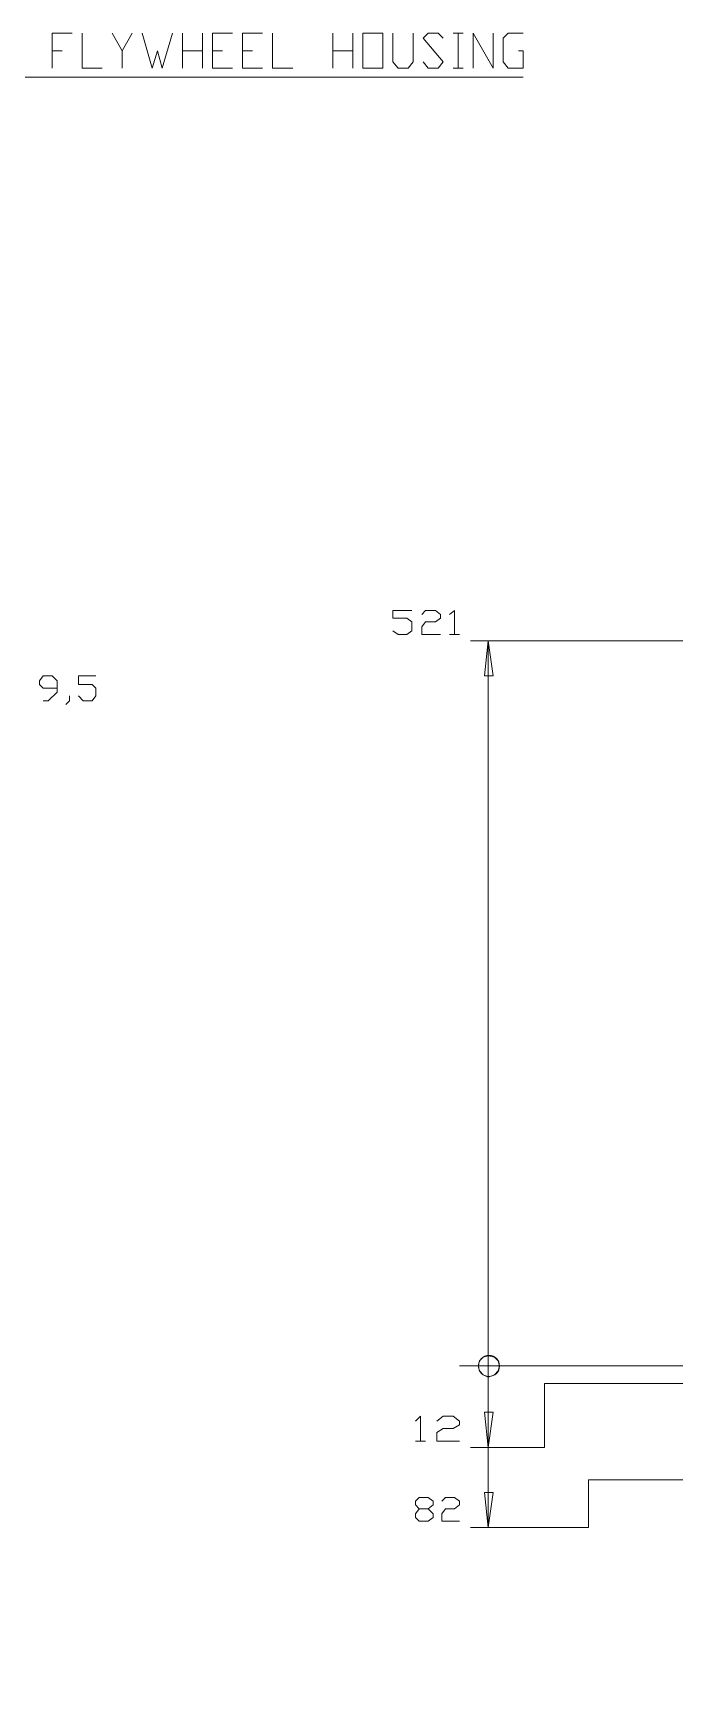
# Model space of a CAD drawing. Header units: millimetres. Extents: x 0.2 to 11.3, y 0.2 to 8.
# Drawn here: x 3.497 to 4.35, y 1.391 to 3.599 of the extents above; entities that cross this region are included whole.
import ezdxf

# ---------------------------------------------------------------- set-up
doc = ezdxf.new("R2010")
doc.units = ezdxf.units.MM
doc.layers.add('PDF_几何图形', color=7, linetype='Continuous')

msp = doc.modelspace()

# ---------------------------------------------------------------- linework, layer by layer
at = {"layer": 'PDF_几何图形', "lineweight": 13}
for points in [[(3.5217, 3.5522), (3.5217, 3.5989), (3.5483, 3.5989)], [(3.5617, 3.5989), (3.5617, 3.5522), (3.5883, 3.5522)], [(3.615, 3.5522), (3.615, 3.5756), (3.6017, 3.5989)], [(3.615, 3.5756), (3.6283, 3.5989)], [(3.6417, 3.5989), (3.655, 3.5522), (3.6617, 3.5756), (3.6683, 3.5522), (3.6817, 3.5989)], [(3.695, 3.5989), (3.695, 3.5522)], [(3.7217, 3.5989), (3.7217, 3.5522)], [(3.7617, 3.5522), (3.735, 3.5522), (3.735, 3.5989), (3.7617, 3.5989)], [(3.8017, 3.5522), (3.775, 3.5522), (3.775, 3.5989), (3.8017, 3.5989)], [(3.8417, 3.5522), (3.815, 3.5522), (3.815, 3.5989)], [(3.895, 3.5522), (3.895, 3.5989)], [(3.9217, 3.5989), (3.9217, 3.5522)], [(4.0017, 3.5989), (4.0017, 3.5606), (3.995, 3.5522), (3.9817, 3.5522), (3.975, 3.5606), (3.975, 3.5989)], [(4.015, 3.5606), (4.0217, 3.5522), (4.035, 3.5522), (4.0417, 3.5606), (4.015, 3.5922), (4.0217, 3.5989), (4.035, 3.5989), (4.0417, 3.5922)], [(4.055, 3.5989), (4.0683, 3.5989), (4.0617, 3.5989), (4.0617, 3.5522), (4.055, 3.5522), (4.0683, 3.5522)], [(4.0817, 3.5522), (4.0817, 3.5989), (4.1083, 3.5522), (4.1083, 3.5989)], [(4.1417, 3.5756), (4.1483, 3.5756), (4.1483, 3.5522), (4.1283, 3.5522), (4.1217, 3.5606), (4.1217, 3.5922), (4.1283, 3.5989), (4.1483, 3.5989)], [(3.535, 3.5756), (3.5217, 3.5756)], [(3.695, 3.5756), (3.7217, 3.5756)], [(3.7483, 3.5756), (3.735, 3.5756)], [(3.7883, 3.5756), (3.775, 3.5756)], [(3.895, 3.5756), (3.9217, 3.5756)], [(4.1483, 3.5406), (3.0183, 3.5406)], [(4, 2.8306), (3.975, 2.8306), (3.975, 2.8206), (3.9933, 2.8206), (4, 2.8156), (4, 2.8039), (3.9933, 2.7989), (3.9817, 2.7989), (3.975, 2.8039)], [(4.0133, 2.8256), (4.0183, 2.8306), (4.0317, 2.8306), (4.0383, 2.8256), (4.0383, 2.8206), (4.0317, 2.8156), (4.0183, 2.8156), (4.0133, 2.8089), (4.0133, 2.7989), (4.0383, 2.7989)], [(4.05, 2.8256), (4.0567, 2.8306), (4.0567, 2.7989), (4.05, 2.7989), (4.0633, 2.7989)], [(4.0783, 2.7906), (4.78, 2.7906)], [(4.1017, 2.7906), (4.1017, 1.6106)], [(3.51, 2.7106), (3.5167, 2.7106), (3.5283, 2.7222), (3.5283, 2.7372), (3.5217, 2.7439), (3.51, 2.7439), (3.505, 2.7372), (3.505, 2.7322), (3.51, 2.7272), (3.5283, 2.7272)], [(3.5567, 2.7172), (3.5633, 2.7106), (3.575, 2.7106), (3.58, 2.7172), (3.58, 2.7272), (3.575, 2.7322), (3.5567, 2.7322), (3.5567, 2.7439), (3.58, 2.7439)], [(3.545, 2.7172), (3.545, 2.7106), (3.54, 2.7056)], [(4.115, 1.8322), (4.1167, 1.8256), (4.115, 1.8322), (4.11, 1.8372), (4.1017, 1.8389), (4.095, 1.8372), (4.09, 1.8322), (4.0883, 1.8256), (4.09, 1.8189), (4.095, 1.8139), (4.1017, 1.8106), (4.11, 1.8139), (4.115, 1.8189), (4.1167, 1.8256)], [(5.05, 0.9372), (5.05, 1.8256), (4.0633, 1.8256)], [(4.0783, 1.7172), (4.1767, 1.7172), (4.1767, 1.8022), (4.525, 1.8022)], [(4.005, 1.7522), (4.0117, 1.7589), (4.0117, 1.7256), (4.005, 1.7256), (4.0183, 1.7256)], [(4.0333, 1.7522), (4.0417, 1.7589), (4.055, 1.7589), (4.0633, 1.7522), (4.0633, 1.7472), (4.055, 1.7422), (4.0417, 1.7422), (4.0333, 1.7372), (4.0333, 1.7256), (4.0633, 1.7256)], [(4.0783, 1.6106), (4.235, 1.6106), (4.235, 1.6739), (4.5267, 1.6739)], [(4.0217, 1.6356), (4.0283, 1.6289), (4.0283, 1.6239), (4.0217, 1.6189), (4.01, 1.6189), (4.005, 1.6239), (4.005, 1.6289), (4.01, 1.6356), (4.0217, 1.6356), (4.0283, 1.6406), (4.0283, 1.6456), (4.0217, 1.6506), (4.01, 1.6506), (4.005, 1.6456), (4.005, 1.6406), (4.01, 1.6356)], [(4.04, 1.6456), (4.045, 1.6506), (4.0567, 1.6506), (4.0633, 1.6456), (4.0633, 1.6406), (4.0567, 1.6356), (4.045, 1.6356), (4.04, 1.6289), (4.04, 1.6189), (4.0633, 1.6189)]]:
    msp.add_lwpolyline(points, dxfattribs=at)
for points in [[(3.9617, 3.5989), (3.9617, 3.5522), (3.935, 3.5522), (3.935, 3.5989)], [(4.1083, 2.7439), (4.0967, 2.7439), (4.1017, 2.7906)], [(4.1083, 1.7639), (4.1017, 1.7172), (4.0967, 1.7639)], [(4.1083, 1.6572), (4.1017, 1.6106), (4.0967, 1.6572)]]:
    msp.add_lwpolyline(points, close=True, dxfattribs=at)
msp.add_circle((4.1027, 1.8256), 0.014, dxfattribs=at)
msp.add_circle((4.1027, 1.8256), 0.014, dxfattribs=at)

doc.saveas('drawing.dxf')
